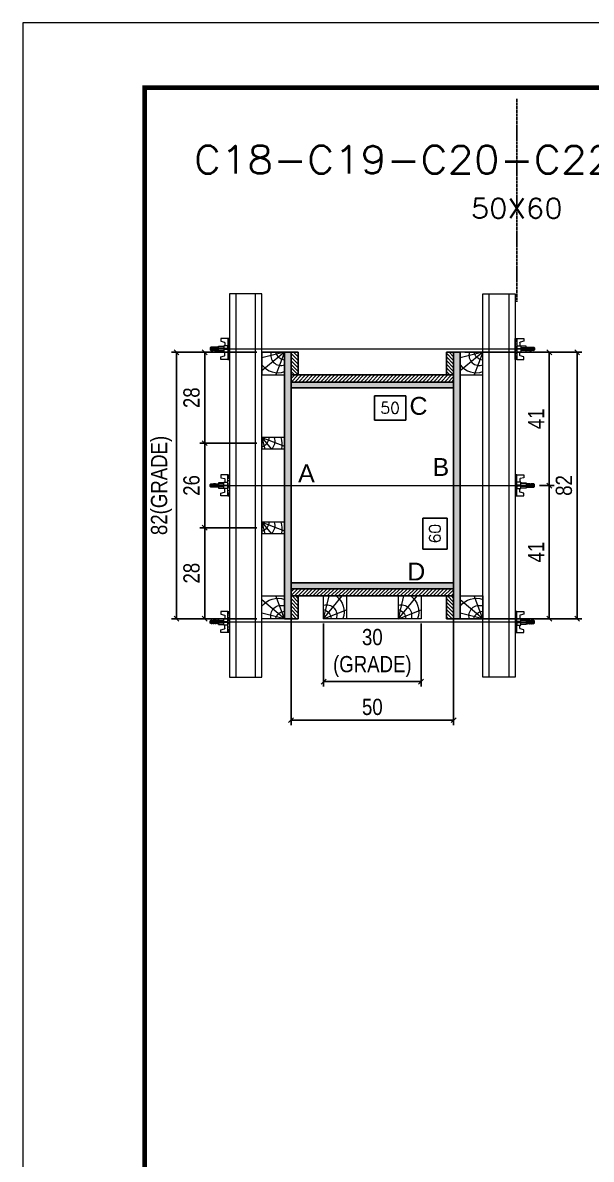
# Model space of a CAD drawing. Extents: x 2949 to 9203, y -16089 to 12527.
# Drawn here: x 2949 to 3299, y -4253 to -3553 of the extents above; entities that cross this region are included whole.
import ezdxf
from ezdxf.enums import TextEntityAlignment as Align

# ---------------------------------------------------------------- set-up
doc = ezdxf.new("R2010")
doc.units = 0
doc.linetypes.add('DASHED', pattern=[0.75, 0.5, -0.25])
doc.linetypes.add('HIDDEN', pattern=[0.375, 0.25, -0.125])
for name, color, linetype in [('CHAPA', 1, 'Continuous'), ('COTA', 241, 'Continuous'), ('MEIO_PONT', 93, 'Continuous'), ('Painéis', 200, 'Continuous'), ('SARRAFO', 251, 'Continuous'), ('Texto de Titulo', 7, 'Continuous'), ('Texto Qtd Sarr', 242, 'Continuous'), ('TEXTO_GERAL', 7, 'Continuous')]:
    doc.layers.add(name, color=color, linetype=linetype)
for name, color, linetype, lineweight in [('Folhas', 255, 'Continuous', 9), ('Hachura', 251, 'Continuous', 9), ('Madeira', 126, 'Continuous', 18), ('Perfil Metálico', 224, 'Continuous', 18), ('SARRAFO DE PRESSAO', 251, 'DASHED', 9), ('Texto Seção', 7, 'Continuous', 15)]:
    doc.layers.add(name, color=color, linetype=linetype, lineweight=lineweight)
doc.styles.add('ARIAL', font='arial.ttf')
doc.styles.add('COTA TECNICA 2X', font='techl___.ttf', dxfattribs={"height": 10})
doc.styles.add('ROMANS', font='romans.shx')
doc.dimstyles.new('SECAO PILAR', dxfattribs={"dimtxt": 10, "dimasz": 3, "dimexe": 3, "dimexo": 3, "dimgap": 3, "dimtad": 1, "dimdec": 1, "dimlfac": 0.5, "dimzin": 12, "dimdsep": 46, "dimtxsty": 'COTA TECNICA 2X', "dimblk1": 'OBLIQUE', "dimblk2": 'OBLIQUE', "dimsah": 1, "dimcen": 0.9, "dimclrd": 256, "dimclre": 256, "dimclrt": 256, "dimadec": 1, "dimazin": 3, "dimtfac": 1, "dimtdec": 1, "dimtmove": 0, "dimatfit": 3, "dimfxl": 1, "dimtolj": 1, "dimtzin": 12, "dimarcsym": 0})
doc.dimstyles.new('SECÇÃO 2', dxfattribs={"dimtxt": 7, "dimasz": 6, "dimexe": 0.18, "dimexo": 2, "dimgap": -4, "dimtad": 3, "dimdec": 1, "dimlfac": 0.5, "dimzin": 12, "dimdsep": 46, "dimtxsty": 'ROMANS', "dimblk": 'ARCHTICK', "dimcen": 0.09, "dimse1": 1, "dimse2": 1, "dimsd1": 1, "dimsd2": 1, "dimclrd": 180, "dimclre": 5, "dimclrt": 1, "dimadec": 0, "dimazin": 3, "dimtfac": 1, "dimtdec": 1, "dimtofl": 0, "dimtmove": 0, "dimatfit": 3, "dimldrblk": 'ARCHTICK', "dimfxl": 1, "dimtolj": 1, "dimtzin": 0, "dimarcsym": 0})

# ---------------------------------------------------------------- blocks, each defined once
blk = doc.blocks.new('9999999999')
at = {"layer": 'Folhas'}
blk.add_lwpolyline([(98138.98, 34190.21), (99623.98, 34190.21), (99623.98, 35240.21), (98138.98, 35240.21)], close=True, dxfattribs=at)
at = {"layer": 'Folhas', "color": 30, "const_width": 3}
blk.add_lwpolyline([(98213.98, 34230.21), (99583.98, 34230.21), (99583.98, 35200.21), (98213.98, 35200.21)], close=True, dxfattribs=at)
blk = doc.blocks.new('*D1947')
at = {"layer": 'COTA', "color": 180, "lineweight": -2, "transparency": 16777216}
for p, q in [((3210.19, -3858.31), (3195.19, -3858.31)), ((3195.19, -3858.31), (3195.19, -3877.31)), ((3210.19, -3877.31), (3210.19, -3858.31)), ((3195.19, -3877.31), (3210.19, -3877.31))]:
    blk.add_line(p, q, dxfattribs=at)
at = {"layer": 'Defpoints', "color": 0, "transparency": 16777216}
for p in [(3114.19, -3778.14), (3114.19, -3898.14), (3214.19, -3898.14)]:
    blk.add_point(p, dxfattribs=at)
at = {"layer": 'COTA', "color": 1, "transparency": 16777216, "insert": (3202.69, -3867.81), "char_height": 7, "attachment_point": 5, "rotation": 90, "style": 'ROMANS'}
blk.add_mtext('\\A1;60', dxfattribs=at)
blk = doc.blocks.new('_ArchTick')
at = {"color": 0, "linetype": 'ByBlock', "const_width": 0.15}
blk.add_lwpolyline([(-0.5, -0.5), (0.5, 0.5)], dxfattribs=at)
blk = doc.blocks.new('_Oblique')
at = {"color": 0, "linetype": 'ByBlock', "lineweight": -2}
blk.add_line((-0.5, -0.5), (0.5, 0.5), dxfattribs=at)
blk = doc.blocks.new('*D1948')
at = {"layer": 'COTA', "lineweight": -2, "transparency": 16777216}
for p, q in [((3221.19, -3756.14), (3293.21, -3756.14)), ((3290.21, -3756.14), (3290.21, -3920.14)), ((3221.19, -3920.14), (3293.21, -3920.14))]:
    blk.add_line(p, q, dxfattribs=at)
at = {"layer": 'Defpoints', "color": 0, "transparency": 16777216}
for p in [(3218.19, -3756.14), (3218.19, -3920.14), (3290.21, -3920.14)]:
    blk.add_point(p, dxfattribs=at)
at = {"layer": 'COTA', "lineweight": -2, "transparency": 16777216, "xscale": 3, "yscale": 3, "zscale": 3}
for p, rotation in [((3290.21, -3756.14), 90), ((3290.21, -3920.14), 270)]:
    blk.add_blockref('_Oblique', p, dxfattribs=dict(at, rotation=rotation))
at = {"layer": 'COTA', "transparency": 16777216, "insert": (3282.12, -3838.14), "char_height": 10, "attachment_point": 5, "rotation": 90, "style": 'COTA TECNICA 2X'}
blk.add_mtext('\\A1;82', dxfattribs=at)
blk = doc.blocks.new('*D1949')
at = {"layer": 'COTA', "lineweight": -2, "transparency": 16777216}
for p, q in [((3255.19, -3756.14), (3276.06, -3756.14)), ((3273.06, -3756.14), (3273.06, -3838.21)), ((3266.99, -3838.21), (3276.06, -3838.21))]:
    blk.add_line(p, q, dxfattribs=at)
at = {"layer": 'Defpoints', "color": 0, "transparency": 16777216}
for p in [(3252.19, -3756.14), (3263.99, -3838.21), (3273.06, -3838.21)]:
    blk.add_point(p, dxfattribs=at)
at = {"layer": 'COTA', "lineweight": -2, "transparency": 16777216, "xscale": 3, "yscale": 3, "zscale": 3}
for p, rotation in [((3273.06, -3756.14), 90), ((3273.06, -3838.21), 270)]:
    blk.add_blockref('_Oblique', p, dxfattribs=dict(at, rotation=rotation))
at = {"layer": 'COTA', "transparency": 16777216, "insert": (3264.99, -3797.17), "char_height": 10, "attachment_point": 5, "rotation": 90, "style": 'COTA TECNICA 2X'}
blk.add_mtext('\\A1;41', dxfattribs=at)
blk = doc.blocks.new('*D1950')
at = {"layer": 'COTA', "lineweight": -2, "transparency": 16777216}
for p, q in [((3266.99, -3838.21), (3276.06, -3838.21)), ((3273.06, -3920.14), (3273.06, -3838.21)), ((3255.19, -3920.14), (3276.06, -3920.14))]:
    blk.add_line(p, q, dxfattribs=at)
at = {"layer": 'Defpoints', "color": 0, "transparency": 16777216}
for p in [(3263.99, -3838.21), (3273.06, -3838.21), (3252.19, -3920.14)]:
    blk.add_point(p, dxfattribs=at)
at = {"layer": 'COTA', "lineweight": -2, "transparency": 16777216, "xscale": 3, "yscale": 3, "zscale": 3}
for p, rotation in [((3273.06, -3838.21), 90), ((3273.06, -3920.14), 270)]:
    blk.add_blockref('_Oblique', p, dxfattribs=dict(at, rotation=rotation))
at = {"layer": 'COTA', "transparency": 16777216, "insert": (3264.99, -3879.17), "char_height": 10, "attachment_point": 5, "rotation": 90, "style": 'COTA TECNICA 2X'}
blk.add_mtext('\\A1;41', dxfattribs=at)
blk = doc.blocks.new('*D1951')
at = {"layer": 'COTA', "color": 180, "lineweight": -2, "transparency": 16777216}
for p, q in [((3184.79, -3782.93), (3165.45, -3782.93)), ((3165.45, -3782.93), (3165.45, -3797.93)), ((3184.79, -3797.93), (3184.79, -3782.93)), ((3165.45, -3797.93), (3184.79, -3797.93))]:
    blk.add_line(p, q, dxfattribs=at)
at = {"layer": 'Defpoints', "color": 0, "transparency": 16777216}
for p in [(3114.19, -3778.14), (3214.19, -3778.14), (3214.19, -3801.93)]:
    blk.add_point(p, dxfattribs=at)
at = {"layer": 'COTA', "color": 1, "transparency": 16777216, "insert": (3175.12, -3790.43), "char_height": 7, "attachment_point": 5, "style": 'ROMANS'}
blk.add_mtext('\\A1;50', dxfattribs=at)
blk = doc.blocks.new('titulo1')
at = {"layer": 'Defpoints', "color": 252, "linetype": 'HIDDEN', "ltscale": 2}
blk.add_line((0, 0), (0, 125), dxfattribs=at)
at = {"layer": 'Defpoints', "style": 'ROMANS', "oblique": 15}
blk.add_attdef('FOLHA', text='', height=10, dxfattribs=at).set_placement((0, 15.58), align=Align.MIDDLE_CENTER)
at = {"layer": 'Texto Qtd Sarr', "color": 3, "style": 'ROMANS', "oblique": 15}
for tag, height, p in [('TITULO', 17, (0, 71.45)), ('SEÇÃO', 12, (0, 41.55))]:
    blk.add_attdef(tag, text='', height=height, dxfattribs=at).set_placement(p, align=Align.MIDDLE_CENTER)
blk = doc.blocks.new('PONTALETE')
at = {"layer": 'Madeira'}
for q in [(2.71, 7), (7, 5.76), (7, 1.74)]:
    blk.add_line((0, 0), q, dxfattribs=at)
blk.add_lwpolyline([(0, 0), (7, 0), (7, 7), (0, 7)], close=True, dxfattribs=at)
for centre, radius, start, end in [((2.04, 0.06), 6.23, 37.2818, 109.0913), ((1.09, 0.9), 3.19, 343.603, 109.9847), ((-0.21, -0.78), 3.09, 14.6322, 86.0383)]:
    blk.add_arc(centre, radius, start, end, dxfattribs=at)
blk = doc.blocks.new('*D1952')
at = {"layer": 'COTA', "lineweight": -2, "transparency": 16777216}
for p, q in [((3093.19, -3756.14), (3040.66, -3756.14)), ((3043.66, -3756.14), (3043.66, -3920.14)), ((3093.19, -3920.14), (3040.66, -3920.14))]:
    blk.add_line(p, q, dxfattribs=at)
at = {"layer": 'Defpoints', "color": 0, "transparency": 16777216}
for p in [(3096.19, -3756.14), (3043.66, -3920.14), (3096.19, -3920.14)]:
    blk.add_point(p, dxfattribs=at)
at = {"layer": 'COTA', "lineweight": -2, "transparency": 16777216, "xscale": 3, "yscale": 3, "zscale": 3}
for p, rotation in [((3043.66, -3756.14), 90), ((3043.66, -3920.14), 270)]:
    blk.add_blockref('_Oblique', p, dxfattribs=dict(at, rotation=rotation))
at = {"layer": 'COTA', "transparency": 16777216, "insert": (3034.44, -3838.14), "char_height": 10, "attachment_point": 5, "rotation": 90, "style": 'COTA TECNICA 2X'}
blk.add_mtext('\\A1;82(GRADE)', dxfattribs=at)
blk = doc.blocks.new('*D1953')
at = {"layer": 'COTA', "lineweight": -2, "transparency": 16777216}
for p, q in [((3093.19, -3864.14), (3058.04, -3864.14)), ((3061.04, -3864.14), (3061.04, -3920.14)), ((3093.19, -3920.14), (3058.04, -3920.14))]:
    blk.add_line(p, q, dxfattribs=at)
at = {"layer": 'Defpoints', "color": 0, "transparency": 16777216}
for p in [(3096.19, -3864.14), (3061.04, -3920.14), (3096.19, -3920.14)]:
    blk.add_point(p, dxfattribs=at)
at = {"layer": 'COTA', "lineweight": -2, "transparency": 16777216, "xscale": 3, "yscale": 3, "zscale": 3}
for p, rotation in [((3061.04, -3864.14), 90), ((3061.04, -3920.14), 270)]:
    blk.add_blockref('_Oblique', p, dxfattribs=dict(at, rotation=rotation))
at = {"layer": 'COTA', "transparency": 16777216, "insert": (3052.95, -3892.14), "char_height": 10, "attachment_point": 5, "rotation": 90, "style": 'COTA TECNICA 2X'}
blk.add_mtext('\\A1;28', dxfattribs=at)
blk = doc.blocks.new('MEIO PONTALETE')
at = {"layer": 'Madeira'}
for q in [(2.71, 7), (3.5, 2.88), (3.5, 0.87)]:
    blk.add_line((0, 0), q, dxfattribs=at)
blk.add_lwpolyline([(0, 0), (3.5, 0), (3.5, 7), (0, 7)], close=True, dxfattribs=at)
for centre, radius, start, end in [((2.04, 0.06), 6.23, 76.4499, 109.0913), ((1.09, 0.9), 3.19, 40.9063, 109.9847), ((-0.21, -0.78), 3.09, 14.6322, 86.0383)]:
    blk.add_arc(centre, radius, start, end, dxfattribs=at)
blk = doc.blocks.new('C')
at = {"layer": 'Hachura', "color": 0}
for p, q in [((0, 3.22), (0, -3.22)), ((0.45, 3.22), (0, 3.22)), ((0.46, 3.16), (0, 3.16)), ((0.46, 3.05), (0, 3.05)), ((0.46, 2.88), (0, 2.88)), ((0, 2.75), (0, -1.16)), ((0.46, 2.65), (0, 2.65)), ((0.46, 2.23), (0, 2.23)), ((0.46, 1.51), (0, 1.51)), ((0.39, 0.49), (0.17, 0.49)), ((0.45, -3.23), (0.45, 3.22)), ((0.45, 3.22), (2.58, 3.22)), ((1.74, 0.97), (0.45, 0.97)), ((1.45, 0.1), (0.45, 0.1)), ((1.35, 1.94), (1.35, 0.96)), ((2.58, 2.39), (1.47, 2.09)), ((1.74, -0.97), (1.74, 0.97)), ((1.74, 0.97), (1.74, 0.84)), ((1.74, 0.97), (1.74, 0.84)), ((1.74, 0.84), (3.35, 0.84)), ((3.35, 0.45), (1.74, 0.45)), ((2.58, 3.22), (2.58, 2.39)), ((3.32, 0.84), (3.32, -0.84)), ((3.35, 0.84), (3.35, -0.84)), ((3.68, 0.45), (3.35, 0.45)), ((3.84, -0.52), (3.35, 0.45)), ((3.35, 0.06), (3.67, -0.57)), ((3.68, 0.45), (4.16, -0.52)), ((3.72, 0.5), (4.25, -0.57)), ((4.37, -0.55), (3.83, 0.53)), ((4.15, 0.45), (3.93, 0.45)), ((4.42, -0.52), (3.93, 0.45)), ((4.15, 0.45), (4.26, 0.45)), ((4.26, 0.45), (4.74, -0.52)), ((4.3, 0.5), (4.83, -0.57)), ((4.95, -0.55), (4.41, 0.53)), ((4.51, 0.45), (4.84, 0.45)), ((5, -0.52), (4.51, 0.45)), ((4.84, 0.45), (5.32, -0.52)), ((4.88, 0.5), (5.41, -0.57)), ((5.53, -0.55), (4.99, 0.53)), ((5.58, -0.52), (5.09, 0.45)), ((5.42, 0.45), (5.09, 0.45)), ((5.58, -0.52), (5.09, 0.45)), ((5.42, 0.45), (5.74, -0.19)), ((5.46, 0.5), (5.74, -0.07)), ((5.74, 0.19), (5.57, 0.53)), ((5.74, 0.32), (5.68, 0.45)), ((5.68, 0.45), (5.74, 0.45)), ((5.74, 0.45), (5.9, 0.29)), ((5.74, 0.45), (5.74, -0.52)), ((5.9, -0.36), (5.9, 0.29)), ((0.45, 0), (0, 0)), ((0.46, -1.52), (0, -1.52)), ((0.46, -2.23), (0, -2.23)), ((0.46, -2.65), (0, -2.65)), ((0.46, -2.88), (0, -2.88)), ((0.46, -3.05), (0, -3.05)), ((0.46, -3.16), (0, -3.16)), ((0, -3.22), (2.57, -3.22)), ((0.08, -0.48), (0.29, -0.48)), ((0.29, -0.48), (0.4, -0.48)), ((0.45, 0), (0.45, -0.97)), ((0.45, -0.16), (1.45, -0.16)), ((0.45, -0.65), (0.45, -0.32)), ((0.45, -3.23), (0.45, -0.65)), ((0.45, -0.97), (1.74, -0.97)), ((1.35, -1.94), (1.35, -0.97)), ((2.58, -2.39), (1.47, -2.1)), ((3.35, -0.32), (1.74, -0.32)), ((3.35, -0.84), (1.74, -0.84)), ((2.58, -3.23), (2.58, -2.39)), ((3.35, -0.07), (3.58, -0.52)), ((3.35, -0.52), (3.58, -0.52)), ((3.84, -0.52), (4.16, -0.52)), ((4.42, -0.52), (4.74, -0.52)), ((4.63, -0.52), (4.74, -0.52)), ((5, -0.52), (5.32, -0.52)), ((5.58, -0.52), (5.74, -0.52)), ((5.74, -0.52), (5.9, -0.36)), ((5.74, -0.52), (5.74, -0.52))]:
    blk.add_line(p, q, dxfattribs=at)
for centre, radius, start, end in [((1.52, 1.94), 0.161, 104.7436, 180), ((1.44, -0.03), 0.129, 272.695, 87.305), ((3.81, 0.39), 0.143, 25.5688, 154.4312), ((4.39, 0.39), 0.143, 25.5688, 154.4312), ((4.97, 0.39), 0.143, 25.5688, 154.4312), ((5.55, 0.39), 0.143, 25.5688, 154.4312), ((0.17, -0.37), 0.174, 221.744, 317.8592), ((1.52, -1.94), 0.161, 180, 255.2564), ((3.71, -0.4), 0.174, 222.1408, 318.256), ((4.29, -0.4), 0.174, 222.1408, 318.256), ((4.87, -0.4), 0.174, 222.1408, 318.256), ((5.45, -0.4), 0.174, 222.1408, 318.256), ((5.61, -0.4), 0.174, 317.8592, 318.256)]:
    blk.add_arc(centre, radius, start, end, dxfattribs=at)
blk = doc.blocks.new('*D1954')
at = {"layer": 'COTA', "lineweight": -2, "transparency": 16777216}
for p, q in [((3093.19, -3756.14), (3058.04, -3756.14)), ((3061.04, -3756.14), (3061.04, -3812.14)), ((3093.19, -3812.14), (3058.04, -3812.14))]:
    blk.add_line(p, q, dxfattribs=at)
at = {"layer": 'Defpoints', "color": 0, "transparency": 16777216}
for p in [(3096.19, -3756.14), (3061.04, -3812.14), (3096.19, -3812.14)]:
    blk.add_point(p, dxfattribs=at)
at = {"layer": 'COTA', "lineweight": -2, "transparency": 16777216, "xscale": 3, "yscale": 3, "zscale": 3}
for p, rotation in [((3061.04, -3756.14), 90), ((3061.04, -3812.14), 270)]:
    blk.add_blockref('_Oblique', p, dxfattribs=dict(at, rotation=rotation))
at = {"layer": 'COTA', "transparency": 16777216, "insert": (3052.95, -3784.14), "char_height": 10, "attachment_point": 5, "rotation": 90, "style": 'COTA TECNICA 2X'}
blk.add_mtext('\\A1;28', dxfattribs=at)
blk = doc.blocks.new('*D1974')
at = {"layer": 'COTA', "lineweight": -2, "transparency": 16777216}
for p, q in [((3114.19, -3904.74), (3114.19, -3985.62)), ((3214.19, -3904.74), (3214.19, -3985.62)), ((3114.19, -3982.62), (3214.19, -3982.62))]:
    blk.add_line(p, q, dxfattribs=at)
at = {"layer": 'Defpoints', "color": 0, "transparency": 16777216}
for p in [(3114.19, -3901.74), (3214.19, -3901.74), (3214.19, -3982.62)]:
    blk.add_point(p, dxfattribs=at)
at = {"layer": 'COTA', "lineweight": -2, "transparency": 16777216, "xscale": 3, "yscale": 3, "zscale": 3, "rotation": 180}
blk.add_blockref('_Oblique', (3114.19, -3982.62), dxfattribs=at)
at = {"layer": 'COTA', "lineweight": -2, "transparency": 16777216, "xscale": 3, "yscale": 3, "zscale": 3}
blk.add_blockref('_Oblique', (3214.19, -3982.62), dxfattribs=at)
at = {"layer": 'COTA', "transparency": 16777216, "insert": (3164.19, -3974.51), "char_height": 10, "attachment_point": 5, "style": 'COTA TECNICA 2X'}
blk.add_mtext('\\A1;50', dxfattribs=at)
blk = doc.blocks.new('*D1982')
at = {"layer": 'COTA', "lineweight": -2, "transparency": 16777216}
for p, q in [((3093.19, -3812.14), (3058.04, -3812.14)), ((3061.04, -3864.14), (3061.04, -3812.14)), ((3093.19, -3864.14), (3058.04, -3864.14))]:
    blk.add_line(p, q, dxfattribs=at)
at = {"layer": 'Defpoints', "color": 0, "transparency": 16777216}
for p in [(3061.04, -3812.14), (3096.19, -3812.14), (3096.19, -3864.14)]:
    blk.add_point(p, dxfattribs=at)
at = {"layer": 'COTA', "lineweight": -2, "transparency": 16777216, "xscale": 3, "yscale": 3, "zscale": 3}
for p, rotation in [((3061.04, -3812.14), 90), ((3061.04, -3864.14), 270)]:
    blk.add_blockref('_Oblique', p, dxfattribs=dict(at, rotation=rotation))
at = {"layer": 'COTA', "transparency": 16777216, "insert": (3052.94, -3838.14), "char_height": 10, "attachment_point": 5, "rotation": 90, "style": 'COTA TECNICA 2X'}
blk.add_mtext('\\A1;26', dxfattribs=at)
blk = doc.blocks.new('*D1983')
at = {"layer": 'COTA', "lineweight": -2, "transparency": 16777216}
for p, q in [((3134.19, -3923.14), (3134.19, -3961.86)), ((3194.19, -3923.14), (3194.19, -3961.86)), ((3134.19, -3958.86), (3194.19, -3958.86))]:
    blk.add_line(p, q, dxfattribs=at)
at = {"layer": 'Defpoints', "color": 0, "transparency": 16777216}
for p in [(3134.19, -3920.14), (3194.19, -3920.14), (3194.19, -3958.86)]:
    blk.add_point(p, dxfattribs=at)
at = {"layer": 'COTA', "lineweight": -2, "transparency": 16777216, "xscale": 3, "yscale": 3, "zscale": 3, "rotation": 180}
blk.add_blockref('_Oblique', (3134.19, -3958.86), dxfattribs=at)
at = {"layer": 'COTA', "lineweight": -2, "transparency": 16777216, "xscale": 3, "yscale": 3, "zscale": 3}
blk.add_blockref('_Oblique', (3194.19, -3958.86), dxfattribs=at)
at = {"layer": 'COTA', "transparency": 16777216, "insert": (3164.19, -3941.3), "char_height": 10, "attachment_point": 5, "style": 'COTA TECNICA 2X'}
blk.add_mtext('\\A1;30\\P(GRADE)', dxfattribs=at)

msp = doc.modelspace()

# ---------------------------------------------------------------- hatches: boundary and pattern name
at = {"layer": 'Hachura'}
h = msp.add_hatch(color=256, dxfattribs=at)
h.dxf.hatch_style = 1
h.paths.add_polyline_path([(3114.19, -3920.14), (3110.19, -3920.14), (3110.19, -3756.14), (3114.19, -3756.14)])
h = msp.add_hatch(color=256, dxfattribs=at)
h.dxf.hatch_style = 1
h.paths.add_polyline_path([(3114.19, -3920.14), (3110.19, -3920.14), (3110.19, -3756.14), (3114.19, -3756.14)])
h = msp.add_hatch(dxfattribs=at)
h.set_pattern_fill('ANSI31', color=256, scale=0.5, angle=90, style=0)
h.set_pattern_definition([(135, (-19777.219, 5367.8131), (-1.12253202, -1.12253202), [])])
h.paths.add_polyline_path([(3114.19, -3770.14), (3118.59, -3770.14), (3118.59, -3756.14), (3114.19, -3756.14)])
h = msp.add_hatch(dxfattribs=at)
h.set_pattern_fill('ANSI31', color=256, scale=0.5, angle=90, style=0)
h.set_pattern_definition([(135, (-19715.219, 5367.8131), (-1.12253202, -1.12253202), [])])
h.paths.add_polyline_path([(3214.19, -3770.14), (3209.79, -3770.14), (3209.79, -3756.14), (3214.19, -3756.14)])
h = msp.add_hatch(color=256, dxfattribs=at)
h.dxf.hatch_style = 1
h.paths.add_polyline_path([(3214.19, -3920.14), (3218.19, -3920.14), (3218.19, -3756.14), (3214.19, -3756.14)])
h = msp.add_hatch(color=256, dxfattribs=at)
h.dxf.hatch_style = 1
h.paths.add_polyline_path([(3214.19, -3920.14), (3218.19, -3920.14), (3218.19, -3756.14), (3214.19, -3756.14)])
h = msp.add_hatch(dxfattribs=at)
h.set_pattern_fill('ANSI31', color=256, scale=0.5, style=0)
h.set_pattern_definition([(45, (12288.141, 19154.8694), (-1.12253202, 1.12253202), [])])
h.paths.add_polyline_path([(3214.19, -3774.54), (3214.19, -3770.14), (3114.19, -3770.14), (3114.19, -3774.54)])
h = msp.add_hatch(color=256, dxfattribs=at)
h.dxf.hatch_style = 1
h.paths.add_polyline_path([(3114.19, -3774.54), (3114.19, -3778.14), (3214.19, -3778.14), (3214.19, -3774.54)])
h = msp.add_hatch(color=256, dxfattribs=at)
h.dxf.hatch_style = 1
h.paths.add_polyline_path([(3114.19, -3774.54), (3114.19, -3778.14), (3214.19, -3778.14), (3214.19, -3774.54)])
h = msp.add_hatch(color=256, dxfattribs=at)
h.dxf.hatch_style = 1
h.paths.add_polyline_path([(3114.19, -3898.14), (3114.19, -3901.74), (3214.19, -3901.74), (3214.19, -3898.14)])
h = msp.add_hatch(color=256, dxfattribs=at)
h.dxf.hatch_style = 1
h.paths.add_polyline_path([(3114.19, -3898.14), (3114.19, -3901.74), (3214.19, -3901.74), (3214.19, -3898.14)])
h = msp.add_hatch(dxfattribs=at)
h.set_pattern_fill('ANSI31', color=256, scale=0.5, style=0)
h.set_pattern_definition([(45, (12288.141, 19200.8694), (-1.12253202, 1.12253202), [])])
h.paths.add_polyline_path([(3214.19, -3901.74), (3214.19, -3906.14), (3114.19, -3906.14), (3114.19, -3901.74)])
h = msp.add_hatch(dxfattribs=at)
h.set_pattern_fill('ANSI31', color=256, scale=0.5, angle=90, style=0)
h.set_pattern_definition([(135, (-19777.219, 5582.8131), (-1.12253202, -1.12253202), [])])
h.paths.add_polyline_path([(3114.19, -3906.14), (3118.59, -3906.14), (3118.59, -3920.14), (3114.19, -3920.14)])
h = msp.add_hatch(dxfattribs=at)
h.set_pattern_fill('ANSI31', color=256, scale=0.5, angle=90, style=0)
h.set_pattern_definition([(135, (-19715.219, 5582.8131), (-1.12253202, -1.12253202), [])])
h.paths.add_polyline_path([(3214.19, -3906.14), (3209.79, -3906.14), (3209.79, -3920.14), (3214.19, -3920.14)])

# ---------------------------------------------------------------- linework, layer by layer
at = {"layer": 'CHAPA'}
for points in [[(3114.19, -3920.14), (3110.19, -3920.14), (3110.19, -3756.14), (3114.19, -3756.14)], [(3114.19, -3920.14), (3110.19, -3920.14), (3110.19, -3756.14), (3114.19, -3756.14)], [(3214.19, -3920.14), (3218.19, -3920.14), (3218.19, -3756.14), (3214.19, -3756.14)], [(3214.19, -3920.14), (3218.19, -3920.14), (3218.19, -3756.14), (3214.19, -3756.14)], [(3114.19, -3774.54), (3114.19, -3778.14), (3214.19, -3778.14), (3214.19, -3774.54)], [(3114.19, -3774.54), (3114.19, -3778.14), (3214.19, -3778.14), (3214.19, -3774.54)], [(3114.19, -3898.14), (3114.19, -3901.74), (3214.19, -3901.74), (3214.19, -3898.14)], [(3114.19, -3898.14), (3114.19, -3901.74), (3214.19, -3901.74), (3214.19, -3898.14)]]:
    msp.add_lwpolyline(points, close=True, dxfattribs=at)
at = {"layer": 'Hachura'}
for p, q in [((3065.39, -3754.14), (3259.19, -3754.13)), ((3065.39, -3838.14), (3259.19, -3838.15)), ((3065.39, -3922.14), (3259.19, -3922.15))]:
    msp.add_line(p, q, dxfattribs=at)
at = {"layer": 'Madeira'}
for points in [[(3110.19, -3920.14), (3096.19, -3920.14), (3096.19, -3756.14), (3110.19, -3756.14)], [(3218.19, -3920.14), (3232.19, -3920.14), (3232.19, -3756.14), (3218.19, -3756.14)], [(3134.19, -3920.14), (3134.19, -3906.14), (3194.19, -3906.14), (3194.19, -3920.14)]]:
    msp.add_lwpolyline(points, close=True, dxfattribs=at)
at = {"layer": 'Painéis'}
msp.add_lwpolyline([(3214.19, -3778.14), (3114.19, -3778.14), (3114.19, -3898.14), (3214.19, -3898.14)], close=True, dxfattribs=at)
at = {"layer": 'Perfil Metálico'}
for points in [[(3076.19, -3956.14), (3096.19, -3956.14), (3096.19, -3720.14), (3076.19, -3720.14)], [(3092.19, -3720.14), (3080.19, -3720.14), (3080.19, -3956.14), (3092.19, -3956.14)], [(3252.19, -3956.14), (3232.19, -3956.14), (3232.19, -3720.14), (3252.19, -3720.14)], [(3236.19, -3720.14), (3248.19, -3720.14), (3248.19, -3956.14), (3236.19, -3956.14)]]:
    msp.add_lwpolyline(points, close=True, dxfattribs=at)
at = {"layer": 'SARRAFO'}
for points in [[(3118.59, -3756.14), (3118.59, -3770.14), (3114.19, -3770.14), (3114.19, -3756.14)], [(3209.79, -3756.14), (3209.79, -3770.14), (3214.19, -3770.14), (3214.19, -3756.14)], [(3114.19, -3770.14), (3214.19, -3770.14), (3214.19, -3774.54), (3114.19, -3774.54)], [(3114.19, -3906.14), (3214.19, -3906.14), (3214.19, -3901.74), (3114.19, -3901.74)], [(3118.59, -3920.14), (3118.59, -3906.14), (3114.19, -3906.14), (3114.19, -3920.14)], [(3209.79, -3920.14), (3209.79, -3906.14), (3214.19, -3906.14), (3214.19, -3920.14)]]:
    msp.add_lwpolyline(points, close=True, dxfattribs=at)

# ---------------------------------------------------------------- block references
at = {"layer": 'Hachura', "linetype": 'Continuous', "yscale": 2, "zscale": 2, "rotation": 180}
for p, xscale in [((3076.19, -3754.14), 2), ((3252.19, -3754.14), -2)]:
    msp.add_blockref('C', p, dxfattribs=dict(at, xscale=xscale))
at = {"layer": 'Hachura', "linetype": 'Continuous', "yscale": 2, "zscale": 2}
for p, xscale in [((3076.19, -3838.14), -2), ((3252.19, -3838.14), 2), ((3076.19, -3922.14), -2), ((3252.19, -3922.14), 2)]:
    msp.add_blockref('C', p, dxfattribs=dict(at, xscale=xscale))
at = {"layer": 'MEIO_PONT'}
for name, p, xscale, yscale, zscale, rotation in [('PONTALETE', (3110.19, -3756.14), 2, 2, 2, 180), ('PONTALETE', (3232.19, -3756.14), 2, 2, 2, 180), ('MEIO PONTALETE', (3096.19, -3808.64), 1.999999997962732, 1.999999997962732, 1.999999997962732, 270), ('MEIO PONTALETE', (3096.19, -3860.64), 1.999999997962732, 1.999999997962732, 1.999999997962732, 270), ('PONTALETE', (3134.19, -3920.14), -2, 2, 2, 270), ('PONTALETE', (3180.19, -3920.14), -2, 2, 2, 270)]:
    msp.add_blockref(name, p, dxfattribs=dict(at, xscale=xscale, yscale=yscale, zscale=zscale, rotation=rotation))
at = {"layer": 'MEIO_PONT', "xscale": -2, "yscale": 2, "zscale": 2}
for p in [(3110.19, -3920.14), (3232.19, -3920.14)]:
    msp.add_blockref('PONTALETE', p, dxfattribs=at)
at = {"layer": 'SARRAFO DE PRESSAO', "color": 6, "linetype": 'ByBlock'}
msp.add_blockref('9999999999', (-95189.94, -38793.52), dxfattribs=at)
at = {"layer": 'Texto Seção'}
ref = msp.add_blockref('titulo1', (3253.06, -3725.11), dxfattribs=at)
ref.add_attrib('TITULO', 'C18-C19-C20-C22-C23-C24', dxfattribs={"layer": 'Texto de Titulo', "color": 7, "height": 17, "style": 'ROMANS', "width": 1.1}).set_placement((3253.06, -3637.61), align=Align.MIDDLE_CENTER)
ref.add_attrib('SEÇÃO', '50X60', dxfattribs={"layer": 'Texto de Titulo', "color": 7, "height": 12, "style": 'ROMANS', "width": 1.1}).set_placement((3253.06, -3667.61), align=Align.MIDDLE_CENTER)

# ---------------------------------------------------------------- texts
at = {"layer": 'TEXTO_GERAL', "style": 'ARIAL'}
for s, p in [('C', (3192.6, -3789.15)), ('A', (3123.65, -3830.69)), ('B', (3206.36, -3826.78)), ('D', (3191.2, -3891.14))]:
    msp.add_text(s, height=11, dxfattribs=at).set_placement(p, align=Align.MIDDLE_CENTER)

# ---------------------------------------------------------------- dimensions: what is measured, and where the dimension line sits
at = {"layer": 'COTA'}
dim = msp.add_linear_dim(base=(3043.66, -3920.14), p1=(3096.19, -3756.14), p2=(3096.19, -3920.14), angle=270, text='<>(GRADE)', dimstyle='SECAO PILAR', dxfattribs=at)
dim.commit()
dim.dimension.update_dxf_attribs({"geometry": '*D1952', "text_midpoint": (3034.44, -3838.14)})
for base, p1, p2, angle, picture, middle in [((3061.04, -3812.14), (3096.19, -3756.14), (3096.19, -3812.14), 270, '*D1954', (3052.95, -3784.14)), ((3290.21, -3920.14), (3218.19, -3756.14), (3218.19, -3920.14), 270, '*D1948', (3282.12, -3838.14)), ((3273.06, -3838.21), (3252.19, -3756.14), (3263.99, -3838.21), 270, '*D1949', (3264.99, -3797.17)), ((3061.04, -3812.14), (3096.19, -3864.14), (3096.19, -3812.14), 90, '*D1982', (3052.94, -3838.14)), ((3273.06, -3838.21), (3252.19, -3920.14), (3263.99, -3838.21), 90, '*D1950', (3264.99, -3879.17)), ((3061.04, -3920.14), (3096.19, -3864.14), (3096.19, -3920.14), 270, '*D1953', (3052.95, -3892.14))]:
    dim = msp.add_linear_dim(base=base, p1=p1, p2=p2, angle=angle, dimstyle='SECAO PILAR', dxfattribs=at)
    dim.commit()
    dim.dimension.update_dxf_attribs({"geometry": picture, "text_midpoint": middle})
dim = msp.add_linear_dim(base=(3214.19, -3898.14), p1=(3114.19, -3778.14), p2=(3114.19, -3898.14), angle=270, dimstyle='SECÇÃO 2', dxfattribs=at)
dim.commit()
dim.dimension.update_dxf_attribs({"geometry": '*D1947', "text_midpoint": (3214.19, -3867.81), "dimtype": 160})
dim = msp.add_linear_dim(base=(3214.19, -3801.93), p1=(3114.19, -3778.14), p2=(3214.19, -3778.14), dimstyle='SECÇÃO 2', dxfattribs=at)
dim.commit()
dim.dimension.update_dxf_attribs({"geometry": '*D1951', "text_midpoint": (3175.12, -3801.93), "dimtype": 160})
dim = msp.add_linear_dim(base=(3214.19, -3982.62), p1=(3114.19, -3901.74), p2=(3214.19, -3901.74), dimstyle='SECAO PILAR', dxfattribs=at)
dim.commit()
dim.dimension.update_dxf_attribs({"geometry": '*D1974', "text_midpoint": (3164.19, -3974.51)})
dim = msp.add_linear_dim(base=(3194.19, -3958.86), p1=(3134.19, -3920.14), p2=(3194.19, -3920.14), text='<>\\P(GRADE)', dimstyle='SECAO PILAR', dxfattribs=at)
dim.commit()
dim.dimension.update_dxf_attribs({"geometry": '*D1983', "text_midpoint": (3164.19, -3941.3)})

doc.saveas('drawing.dxf')
